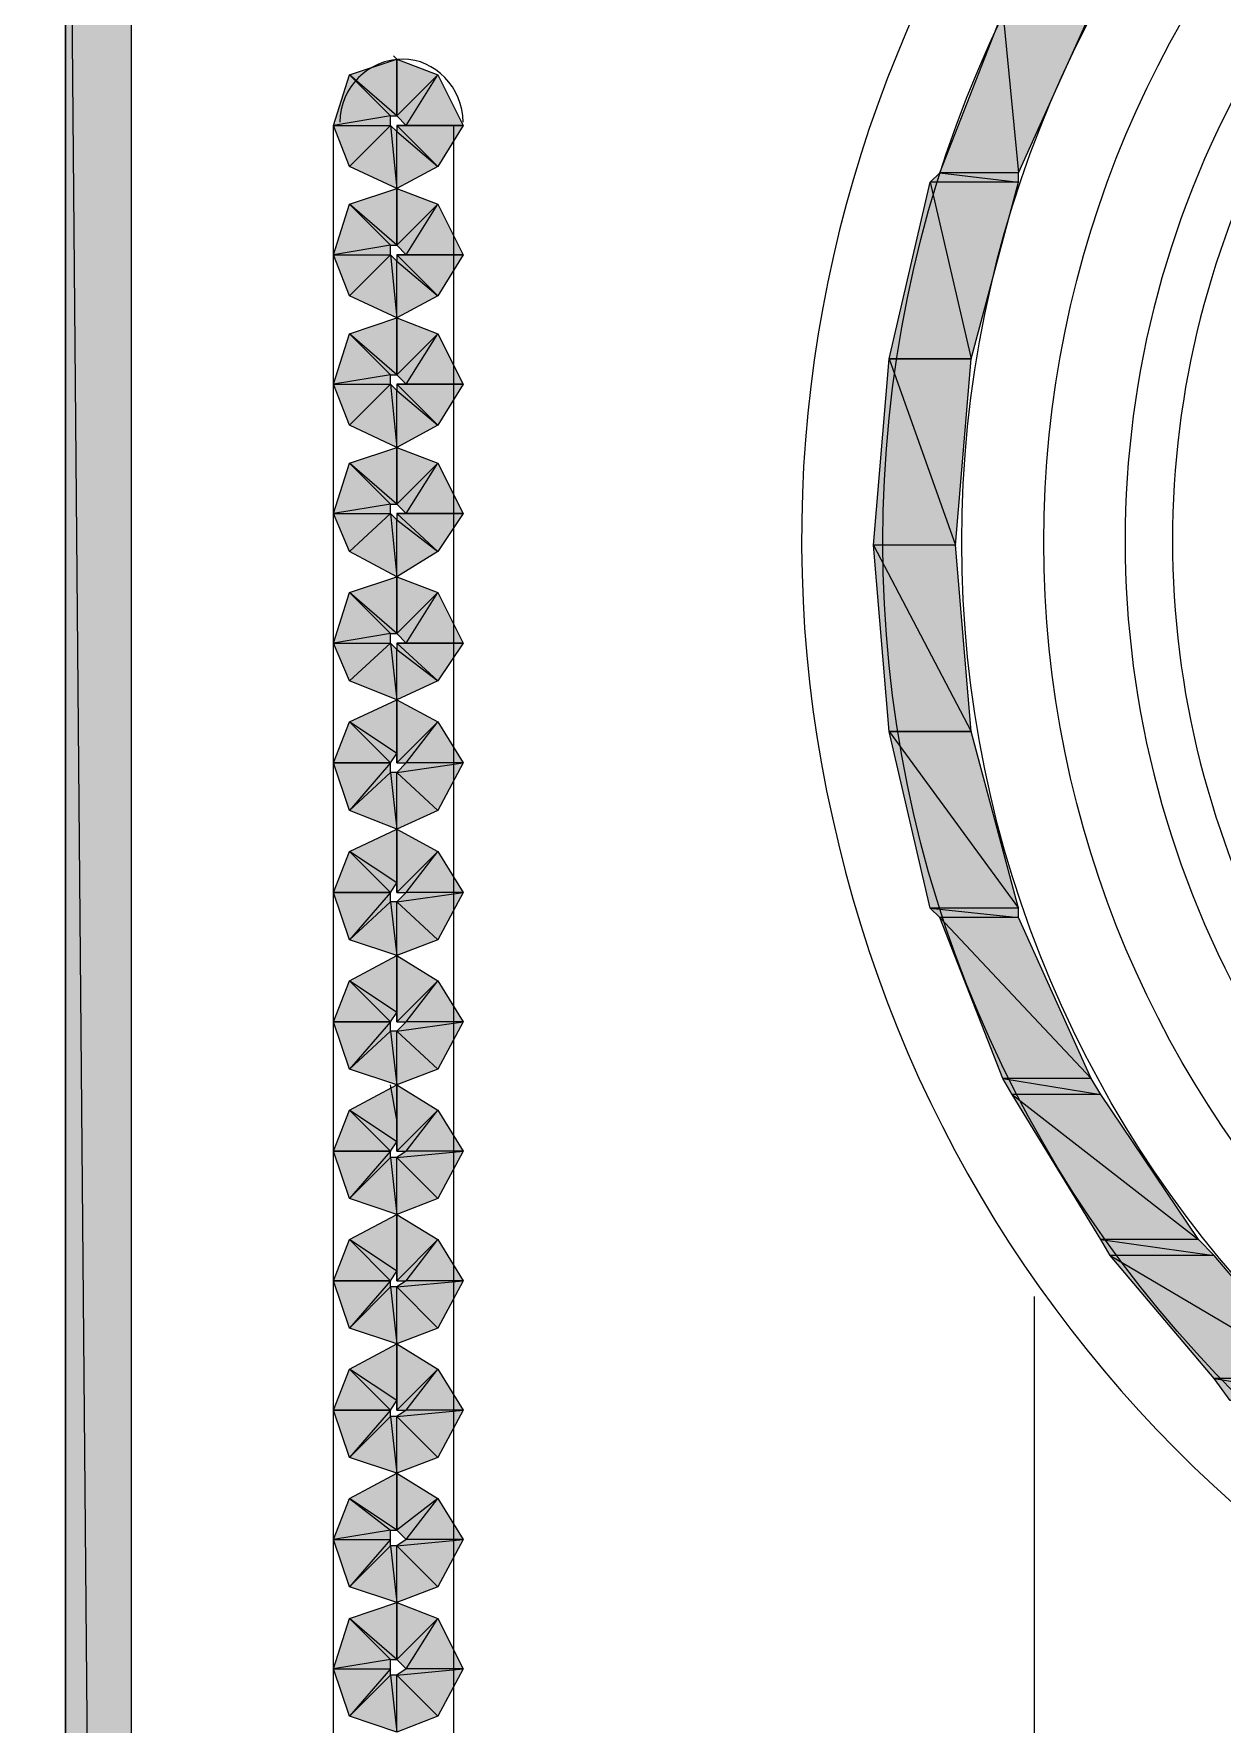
# Model space of a CAD drawing. Header units: millimetres. Extents: x 53 to 176, y -29 to 32.
# Drawn here: x 114.269 to 114.795, y -7.068 to -6.32 of the extents above; entities that cross this region are included whole.
import ezdxf

# ---------------------------------------------------------------- set-up
doc = ezdxf.new("R2010")
doc.units = ezdxf.units.MM
doc.layers.add('15 - Quadro de medição', color=6, linetype='Continuous')

msp = doc.modelspace()

# ---------------------------------------------------------------- hatches: boundary and pattern name
at = {"layer": '15 - Quadro de medição', "true_color": 0x000007}
h = msp.add_hatch(color=7, dxfattribs=at)
h.paths.add_polyline_path([(114.31228, -5.98433), (114.28295, -5.98433), (114.31228, -9.32817)])
h.paths.add_polyline_path([(114.28295, -5.98433), (114.31228, -9.32817), (114.28295, -9.32817)])
h = msp.add_hatch(color=7, dxfattribs=at)
h.paths.add_polyline_path([(114.7369, -6.30977), (114.69779, -6.30977), (114.70477, -6.38101)])
h.paths.add_polyline_path([(114.69779, -6.30977), (114.70477, -6.38101), (114.66985, -6.38101)])
h = msp.add_hatch(color=7, dxfattribs=at)
h.paths.add_polyline_path([(114.42961, -6.33073), (114.42961, -6.35587), (114.40866, -6.33771)])
h.paths.add_polyline_path([(114.42961, -6.35587), (114.40866, -6.33771), (114.42682, -6.35587)])
h.paths.add_polyline_path([(114.40866, -6.33771), (114.42682, -6.35587), (114.40167, -6.36006)])
h.paths.add_polyline_path([(114.42682, -6.35587), (114.40167, -6.36006), (114.42682, -6.36006)])
h.paths.add_polyline_path([(114.40167, -6.36006), (114.42682, -6.36006), (114.40866, -6.37822)])
h = msp.add_hatch(color=7, dxfattribs=at)
h.paths.add_polyline_path([(114.45894, -6.36006), (114.4338, -6.36006), (114.44777, -6.33771)])
h.paths.add_polyline_path([(114.4338, -6.36006), (114.44777, -6.33771), (114.42961, -6.35587)])
h.paths.add_polyline_path([(114.44777, -6.33771), (114.42961, -6.35587), (114.42961, -6.33073)])
h = msp.add_hatch(color=7, dxfattribs=at)
h.paths.add_polyline_path([(114.40866, -6.37822), (114.42682, -6.36006), (114.42961, -6.38799)])
h.paths.add_polyline_path([(114.42682, -6.36006), (114.42961, -6.38799), (114.42961, -6.36285)])
h.paths.add_polyline_path([(114.42961, -6.38799), (114.42961, -6.36285), (114.44777, -6.37822)])
h.paths.add_polyline_path([(114.42961, -6.36285), (114.44777, -6.37822), (114.42961, -6.36006)])
h.paths.add_polyline_path([(114.44777, -6.37822), (114.42961, -6.36006), (114.45894, -6.36006)])
h.paths.add_polyline_path([(114.42961, -6.36006), (114.45894, -6.36006), (114.4338, -6.36006)])
h = msp.add_hatch(color=7, dxfattribs=at)
h.paths.add_polyline_path([(114.70477, -6.3852), (114.66566, -6.3852), (114.68382, -6.46342)])
h.paths.add_polyline_path([(114.66566, -6.3852), (114.68382, -6.46342), (114.6475, -6.46342)])
h = msp.add_hatch(color=7, dxfattribs=at)
h.paths.add_polyline_path([(114.70477, -6.38101), (114.66985, -6.38101), (114.70477, -6.3852)])
h.paths.add_polyline_path([(114.66985, -6.38101), (114.70477, -6.3852), (114.66566, -6.3852)])
h = msp.add_hatch(color=7, dxfattribs=at)
h.paths.add_polyline_path([(114.42961, -6.38799), (114.42961, -6.41313), (114.40866, -6.39498)])
h.paths.add_polyline_path([(114.42961, -6.41313), (114.40866, -6.39498), (114.42682, -6.41313)])
h.paths.add_polyline_path([(114.40866, -6.39498), (114.42682, -6.41313), (114.40167, -6.41732)])
h.paths.add_polyline_path([(114.42682, -6.41313), (114.40167, -6.41732), (114.42682, -6.41732)])
h.paths.add_polyline_path([(114.40167, -6.41732), (114.42682, -6.41732), (114.40866, -6.43548)])
h = msp.add_hatch(color=7, dxfattribs=at)
h.paths.add_polyline_path([(114.45894, -6.41732), (114.4338, -6.41732), (114.44777, -6.39498)])
h.paths.add_polyline_path([(114.4338, -6.41732), (114.44777, -6.39498), (114.42961, -6.41313)])
h.paths.add_polyline_path([(114.44777, -6.39498), (114.42961, -6.41313), (114.42961, -6.38799)])
h = msp.add_hatch(color=7, dxfattribs=at)
h.paths.add_polyline_path([(114.40866, -6.43548), (114.42682, -6.41732), (114.42961, -6.44526)])
h.paths.add_polyline_path([(114.42682, -6.41732), (114.42961, -6.44526), (114.42961, -6.42012)])
h.paths.add_polyline_path([(114.42961, -6.44526), (114.42961, -6.42012), (114.44777, -6.43548)])
h.paths.add_polyline_path([(114.42961, -6.42012), (114.44777, -6.43548), (114.42961, -6.41732)])
h.paths.add_polyline_path([(114.44777, -6.43548), (114.42961, -6.41732), (114.45894, -6.41732)])
h.paths.add_polyline_path([(114.42961, -6.41732), (114.45894, -6.41732), (114.4338, -6.41732)])
h = msp.add_hatch(color=7, dxfattribs=at)
h.paths.add_polyline_path([(114.42961, -6.44526), (114.42961, -6.4704), (114.40866, -6.45224)])
h.paths.add_polyline_path([(114.42961, -6.4704), (114.40866, -6.45224), (114.42682, -6.4704)])
h.paths.add_polyline_path([(114.40866, -6.45224), (114.42682, -6.4704), (114.40167, -6.47459)])
h.paths.add_polyline_path([(114.42682, -6.4704), (114.40167, -6.47459), (114.42682, -6.47459)])
h.paths.add_polyline_path([(114.40167, -6.47459), (114.42682, -6.47459), (114.40866, -6.49275)])
h = msp.add_hatch(color=7, dxfattribs=at)
h.paths.add_polyline_path([(114.45894, -6.47459), (114.4338, -6.47459), (114.44777, -6.45224)])
h.paths.add_polyline_path([(114.4338, -6.47459), (114.44777, -6.45224), (114.42961, -6.4704)])
h.paths.add_polyline_path([(114.44777, -6.45224), (114.42961, -6.4704), (114.42961, -6.44526)])
h = msp.add_hatch(color=7, dxfattribs=at)
h.paths.add_polyline_path([(114.68382, -6.46342), (114.6475, -6.46342), (114.67684, -6.54583)])
h.paths.add_polyline_path([(114.6475, -6.46342), (114.67684, -6.54583), (114.64052, -6.54583)])
h = msp.add_hatch(color=7, dxfattribs=at)
h.paths.add_polyline_path([(114.40866, -6.49275), (114.42682, -6.47459), (114.42961, -6.50253)])
h.paths.add_polyline_path([(114.42682, -6.47459), (114.42961, -6.50253), (114.42961, -6.47739)])
h.paths.add_polyline_path([(114.42961, -6.50253), (114.42961, -6.47739), (114.44777, -6.49275)])
h.paths.add_polyline_path([(114.42961, -6.47739), (114.44777, -6.49275), (114.42961, -6.47459)])
h.paths.add_polyline_path([(114.44777, -6.49275), (114.42961, -6.47459), (114.45894, -6.47459)])
h.paths.add_polyline_path([(114.42961, -6.47459), (114.45894, -6.47459), (114.4338, -6.47459)])
h = msp.add_hatch(color=7, dxfattribs=at)
h.paths.add_polyline_path([(114.42961, -6.50253), (114.42961, -6.52767), (114.40866, -6.50951)])
h.paths.add_polyline_path([(114.42961, -6.52767), (114.40866, -6.50951), (114.42682, -6.52767)])
h.paths.add_polyline_path([(114.40866, -6.50951), (114.42682, -6.52767), (114.40167, -6.53186)])
h.paths.add_polyline_path([(114.42682, -6.52767), (114.40167, -6.53186), (114.42682, -6.53186)])
h.paths.add_polyline_path([(114.40167, -6.53186), (114.42682, -6.53186), (114.40866, -6.54862)])
h = msp.add_hatch(color=7, dxfattribs=at)
h.paths.add_polyline_path([(114.45894, -6.53186), (114.4338, -6.53186), (114.44777, -6.50951)])
h.paths.add_polyline_path([(114.4338, -6.53186), (114.44777, -6.50951), (114.42961, -6.52767)])
h.paths.add_polyline_path([(114.44777, -6.50951), (114.42961, -6.52767), (114.42961, -6.50253)])
h = msp.add_hatch(color=7, dxfattribs=at)
h.paths.add_polyline_path([(114.40866, -6.54862), (114.42682, -6.53186), (114.42961, -6.55979)])
h.paths.add_polyline_path([(114.42682, -6.53186), (114.42961, -6.55979), (114.42961, -6.53465)])
h.paths.add_polyline_path([(114.42961, -6.55979), (114.42961, -6.53465), (114.44777, -6.54862)])
h.paths.add_polyline_path([(114.42961, -6.53465), (114.44777, -6.54862), (114.42961, -6.53186)])
h.paths.add_polyline_path([(114.44777, -6.54862), (114.42961, -6.53186), (114.45894, -6.53186)])
h.paths.add_polyline_path([(114.42961, -6.53186), (114.45894, -6.53186), (114.4338, -6.53186)])
h = msp.add_hatch(color=7, dxfattribs=at)
h.paths.add_polyline_path([(114.67684, -6.54583), (114.64052, -6.54583), (114.68382, -6.62823)])
h.paths.add_polyline_path([(114.64052, -6.54583), (114.68382, -6.62823), (114.6475, -6.62823)])
h = msp.add_hatch(color=7, dxfattribs=at)
h.paths.add_polyline_path([(114.42961, -6.55979), (114.42961, -6.58494), (114.40866, -6.56678)])
h.paths.add_polyline_path([(114.42961, -6.58494), (114.40866, -6.56678), (114.42682, -6.58494)])
h.paths.add_polyline_path([(114.40866, -6.56678), (114.42682, -6.58494), (114.40167, -6.58913)])
h.paths.add_polyline_path([(114.42682, -6.58494), (114.40167, -6.58913), (114.42682, -6.58913)])
h.paths.add_polyline_path([(114.40167, -6.58913), (114.42682, -6.58913), (114.40866, -6.60589)])
h = msp.add_hatch(color=7, dxfattribs=at)
h.paths.add_polyline_path([(114.45894, -6.58913), (114.4338, -6.58913), (114.44777, -6.56678)])
h.paths.add_polyline_path([(114.4338, -6.58913), (114.44777, -6.56678), (114.42961, -6.58494)])
h.paths.add_polyline_path([(114.44777, -6.56678), (114.42961, -6.58494), (114.42961, -6.55979)])
h = msp.add_hatch(color=7, dxfattribs=at)
h.paths.add_polyline_path([(114.40866, -6.60589), (114.42682, -6.58913), (114.42961, -6.61427)])
h.paths.add_polyline_path([(114.42682, -6.58913), (114.42961, -6.61427), (114.42961, -6.59192)])
h.paths.add_polyline_path([(114.42961, -6.61427), (114.42961, -6.59192), (114.44777, -6.60589)])
h.paths.add_polyline_path([(114.42961, -6.59192), (114.44777, -6.60589), (114.42961, -6.58913)])
h.paths.add_polyline_path([(114.44777, -6.60589), (114.42961, -6.58913), (114.45894, -6.58913)])
h.paths.add_polyline_path([(114.42961, -6.58913), (114.45894, -6.58913), (114.4338, -6.58913)])
h = msp.add_hatch(color=7, dxfattribs=at)
h.paths.add_polyline_path([(114.45894, -6.6422), (114.4338, -6.6422), (114.44777, -6.62404)])
h.paths.add_polyline_path([(114.4338, -6.6422), (114.44777, -6.62404), (114.42961, -6.6422)])
h.paths.add_polyline_path([(114.44777, -6.62404), (114.42961, -6.6422), (114.42961, -6.61427)])
h.paths.add_polyline_path([(114.42961, -6.6422), (114.42961, -6.61427), (114.42961, -6.63801)])
h.paths.add_polyline_path([(114.42961, -6.61427), (114.42961, -6.63801), (114.40866, -6.62404)])
h.paths.add_polyline_path([(114.42961, -6.63801), (114.40866, -6.62404), (114.42682, -6.6422)])
h.paths.add_polyline_path([(114.40866, -6.62404), (114.42682, -6.6422), (114.40167, -6.6422)])
h = msp.add_hatch(color=7, dxfattribs=at)
h.paths.add_polyline_path([(114.68382, -6.62823), (114.6475, -6.62823), (114.70477, -6.70645)])
h.paths.add_polyline_path([(114.6475, -6.62823), (114.70477, -6.70645), (114.66566, -6.70645)])
h = msp.add_hatch(color=7, dxfattribs=at)
h.paths.add_polyline_path([(114.40167, -6.6422), (114.42682, -6.6422), (114.40866, -6.66315)])
h.paths.add_polyline_path([(114.42682, -6.6422), (114.40866, -6.66315), (114.42682, -6.64639)])
h.paths.add_polyline_path([(114.40866, -6.66315), (114.42682, -6.64639), (114.42961, -6.67153)])
h.paths.add_polyline_path([(114.42682, -6.64639), (114.42961, -6.67153), (114.42961, -6.64639)])
h.paths.add_polyline_path([(114.42961, -6.67153), (114.42961, -6.64639), (114.44777, -6.66315)])
h = msp.add_hatch(color=7, dxfattribs=at)
h.paths.add_polyline_path([(114.44777, -6.66315), (114.42961, -6.64639), (114.45894, -6.6422)])
h.paths.add_polyline_path([(114.42961, -6.64639), (114.45894, -6.6422), (114.4338, -6.6422)])
h = msp.add_hatch(color=7, dxfattribs=at)
h.paths.add_polyline_path([(114.45894, -6.69947), (114.4338, -6.69947), (114.44777, -6.68131)])
h.paths.add_polyline_path([(114.4338, -6.69947), (114.44777, -6.68131), (114.42961, -6.69947)])
h.paths.add_polyline_path([(114.44777, -6.68131), (114.42961, -6.69947), (114.42961, -6.67153)])
h.paths.add_polyline_path([(114.42961, -6.69947), (114.42961, -6.67153), (114.42961, -6.69528)])
h.paths.add_polyline_path([(114.42961, -6.67153), (114.42961, -6.69528), (114.40866, -6.68131)])
h.paths.add_polyline_path([(114.42961, -6.69528), (114.40866, -6.68131), (114.42682, -6.69947)])
h.paths.add_polyline_path([(114.40866, -6.68131), (114.42682, -6.69947), (114.40167, -6.69947)])
h = msp.add_hatch(color=7, dxfattribs=at)
h.paths.add_polyline_path([(114.40167, -6.69947), (114.42682, -6.69947), (114.40866, -6.72042)])
h.paths.add_polyline_path([(114.42682, -6.69947), (114.40866, -6.72042), (114.42682, -6.70366)])
h.paths.add_polyline_path([(114.40866, -6.72042), (114.42682, -6.70366), (114.42961, -6.7274)])
h.paths.add_polyline_path([(114.42682, -6.70366), (114.42961, -6.7274), (114.42961, -6.70366)])
h.paths.add_polyline_path([(114.42961, -6.7274), (114.42961, -6.70366), (114.44777, -6.72042)])
h = msp.add_hatch(color=7, dxfattribs=at)
h.paths.add_polyline_path([(114.44777, -6.72042), (114.42961, -6.70366), (114.45894, -6.69947)])
h.paths.add_polyline_path([(114.42961, -6.70366), (114.45894, -6.69947), (114.4338, -6.69947)])
h = msp.add_hatch(color=7, dxfattribs=at)
h.paths.add_polyline_path([(114.70477, -6.70645), (114.66566, -6.70645), (114.70477, -6.71064)])
h.paths.add_polyline_path([(114.66566, -6.70645), (114.70477, -6.71064), (114.66985, -6.71064)])
h = msp.add_hatch(color=7, dxfattribs=at)
h.paths.add_polyline_path([(114.70477, -6.71064), (114.66985, -6.71064), (114.7369, -6.78188)])
h.paths.add_polyline_path([(114.66985, -6.71064), (114.7369, -6.78188), (114.69779, -6.78188)])
h = msp.add_hatch(color=7, dxfattribs=at)
h.paths.add_polyline_path([(114.45894, -6.75674), (114.4338, -6.75674), (114.44777, -6.73858)])
h.paths.add_polyline_path([(114.4338, -6.75674), (114.44777, -6.73858), (114.42961, -6.75674)])
h.paths.add_polyline_path([(114.44777, -6.73858), (114.42961, -6.75674), (114.42961, -6.7274)])
h.paths.add_polyline_path([(114.42961, -6.75674), (114.42961, -6.7274), (114.42961, -6.75255)])
h.paths.add_polyline_path([(114.42961, -6.7274), (114.42961, -6.75255), (114.40866, -6.73858)])
h.paths.add_polyline_path([(114.42961, -6.75255), (114.40866, -6.73858), (114.42682, -6.75674)])
h.paths.add_polyline_path([(114.40866, -6.73858), (114.42682, -6.75674), (114.40167, -6.75674)])
h = msp.add_hatch(color=7, dxfattribs=at)
h.paths.add_polyline_path([(114.40167, -6.75674), (114.42682, -6.75674), (114.40866, -6.77769)])
h.paths.add_polyline_path([(114.42682, -6.75674), (114.40866, -6.77769), (114.42682, -6.76093)])
h.paths.add_polyline_path([(114.40866, -6.77769), (114.42682, -6.76093), (114.42961, -6.78467)])
h.paths.add_polyline_path([(114.42682, -6.76093), (114.42961, -6.78467), (114.42961, -6.76093)])
h.paths.add_polyline_path([(114.42961, -6.78467), (114.42961, -6.76093), (114.44777, -6.77769)])
h = msp.add_hatch(color=7, dxfattribs=at)
h.paths.add_polyline_path([(114.44777, -6.77769), (114.42961, -6.76093), (114.45894, -6.75674)])
h.paths.add_polyline_path([(114.42961, -6.76093), (114.45894, -6.75674), (114.4338, -6.75674)])
h = msp.add_hatch(color=7, dxfattribs=at)
h.paths.add_polyline_path([(114.7369, -6.78188), (114.69779, -6.78188), (114.74109, -6.78886)])
h.paths.add_polyline_path([(114.69779, -6.78188), (114.74109, -6.78886), (114.70198, -6.78886)])
h = msp.add_hatch(color=7, dxfattribs=at)
h.paths.add_polyline_path([(114.45894, -6.814), (114.4338, -6.814), (114.44777, -6.79585)])
h.paths.add_polyline_path([(114.4338, -6.814), (114.44777, -6.79585), (114.42961, -6.814)])
h.paths.add_polyline_path([(114.44777, -6.79585), (114.42961, -6.814), (114.42961, -6.78467)])
h.paths.add_polyline_path([(114.42961, -6.814), (114.42961, -6.78467), (114.42961, -6.80981)])
h.paths.add_polyline_path([(114.42961, -6.78467), (114.42961, -6.80981), (114.40866, -6.79585)])
h.paths.add_polyline_path([(114.42961, -6.80981), (114.40866, -6.79585), (114.42682, -6.814)])
h.paths.add_polyline_path([(114.40866, -6.79585), (114.42682, -6.814), (114.40167, -6.814)])
h = msp.add_hatch(color=7, dxfattribs=at)
h.paths.add_polyline_path([(114.74109, -6.78886), (114.70198, -6.78886), (114.78439, -6.85311)])
h.paths.add_polyline_path([(114.70198, -6.78886), (114.78439, -6.85311), (114.74109, -6.85311)])
h = msp.add_hatch(color=7, dxfattribs=at)
h.paths.add_polyline_path([(114.40167, -6.814), (114.42682, -6.814), (114.40866, -6.83496)])
h.paths.add_polyline_path([(114.42682, -6.814), (114.40866, -6.83496), (114.42682, -6.8168)])
h.paths.add_polyline_path([(114.40866, -6.83496), (114.42682, -6.8168), (114.42961, -6.84194)])
h.paths.add_polyline_path([(114.42682, -6.8168), (114.42961, -6.84194), (114.42961, -6.8168)])
h.paths.add_polyline_path([(114.42961, -6.84194), (114.42961, -6.8168), (114.44777, -6.83496)])
h = msp.add_hatch(color=7, dxfattribs=at)
h.paths.add_polyline_path([(114.44777, -6.83496), (114.42961, -6.8168), (114.45894, -6.814)])
h.paths.add_polyline_path([(114.42961, -6.8168), (114.45894, -6.814), (114.4338, -6.814)])
h = msp.add_hatch(color=7, dxfattribs=at)
h.paths.add_polyline_path([(114.45894, -6.87127), (114.4338, -6.87127), (114.44777, -6.85311)])
h.paths.add_polyline_path([(114.4338, -6.87127), (114.44777, -6.85311), (114.42961, -6.87127)])
h.paths.add_polyline_path([(114.44777, -6.85311), (114.42961, -6.87127), (114.42961, -6.84194)])
h.paths.add_polyline_path([(114.42961, -6.87127), (114.42961, -6.84194), (114.42961, -6.86708)])
h.paths.add_polyline_path([(114.42961, -6.84194), (114.42961, -6.86708), (114.40866, -6.85311)])
h.paths.add_polyline_path([(114.42961, -6.86708), (114.40866, -6.85311), (114.42682, -6.87127)])
h.paths.add_polyline_path([(114.40866, -6.85311), (114.42682, -6.87127), (114.40167, -6.87127)])
h = msp.add_hatch(color=7, dxfattribs=at)
h.paths.add_polyline_path([(114.78439, -6.85311), (114.74109, -6.85311), (114.79137, -6.8601)])
h.paths.add_polyline_path([(114.74109, -6.85311), (114.79137, -6.8601), (114.74528, -6.8601)])
h = msp.add_hatch(color=7, dxfattribs=at)
h.paths.add_polyline_path([(114.79137, -6.8601), (114.74528, -6.8601), (114.83746, -6.91457)])
h.paths.add_polyline_path([(114.74528, -6.8601), (114.83746, -6.91457), (114.79137, -6.91457)])
h = msp.add_hatch(color=7, dxfattribs=at)
h.paths.add_polyline_path([(114.40167, -6.87127), (114.42682, -6.87127), (114.40866, -6.89222)])
h.paths.add_polyline_path([(114.42682, -6.87127), (114.40866, -6.89222), (114.42682, -6.87406)])
h.paths.add_polyline_path([(114.40866, -6.89222), (114.42682, -6.87406), (114.42961, -6.89921)])
h.paths.add_polyline_path([(114.42682, -6.87406), (114.42961, -6.89921), (114.42961, -6.87406)])
h.paths.add_polyline_path([(114.42961, -6.89921), (114.42961, -6.87406), (114.44777, -6.89222)])
h = msp.add_hatch(color=7, dxfattribs=at)
h.paths.add_polyline_path([(114.44777, -6.89222), (114.42961, -6.87406), (114.45894, -6.87127)])
h.paths.add_polyline_path([(114.42961, -6.87406), (114.45894, -6.87127), (114.4338, -6.87127)])
h = msp.add_hatch(color=7, dxfattribs=at)
h.paths.add_polyline_path([(114.45894, -6.92854), (114.4338, -6.92854), (114.44777, -6.91038)])
h.paths.add_polyline_path([(114.4338, -6.92854), (114.44777, -6.91038), (114.42961, -6.92854)])
h.paths.add_polyline_path([(114.44777, -6.91038), (114.42961, -6.92854), (114.42961, -6.89921)])
h.paths.add_polyline_path([(114.42961, -6.92854), (114.42961, -6.89921), (114.42961, -6.92435)])
h.paths.add_polyline_path([(114.42961, -6.89921), (114.42961, -6.92435), (114.40866, -6.91038)])
h.paths.add_polyline_path([(114.42961, -6.92435), (114.40866, -6.91038), (114.42682, -6.92854)])
h.paths.add_polyline_path([(114.40866, -6.91038), (114.42682, -6.92854), (114.40167, -6.92854)])
h = msp.add_hatch(color=7, dxfattribs=at)
h.paths.add_polyline_path([(114.83746, -6.91457), (114.79137, -6.91457), (114.85143, -6.92435)])
h.paths.add_polyline_path([(114.79137, -6.91457), (114.85143, -6.92435), (114.79835, -6.92435)])
h = msp.add_hatch(color=7, dxfattribs=at)
h.paths.add_polyline_path([(114.40167, -6.92854), (114.42682, -6.92854), (114.40866, -6.94949)])
h.paths.add_polyline_path([(114.42682, -6.92854), (114.40866, -6.94949), (114.42682, -6.93133)])
h.paths.add_polyline_path([(114.40866, -6.94949), (114.42682, -6.93133), (114.42961, -6.95647)])
h.paths.add_polyline_path([(114.42682, -6.93133), (114.42961, -6.95647), (114.42961, -6.93133)])
h.paths.add_polyline_path([(114.42961, -6.95647), (114.42961, -6.93133), (114.44777, -6.94949)])
h = msp.add_hatch(color=7, dxfattribs=at)
h.paths.add_polyline_path([(114.44777, -6.94949), (114.42961, -6.93133), (114.45894, -6.92854)])
h.paths.add_polyline_path([(114.42961, -6.93133), (114.45894, -6.92854), (114.4338, -6.92854)])
h = msp.add_hatch(color=7, dxfattribs=at)
h.paths.add_polyline_path([(114.42961, -6.95647), (114.42961, -6.98161), (114.40866, -6.96765)])
h.paths.add_polyline_path([(114.42961, -6.98161), (114.40866, -6.96765), (114.42682, -6.98161)])
h.paths.add_polyline_path([(114.40866, -6.96765), (114.42682, -6.98161), (114.40167, -6.98581)])
h.paths.add_polyline_path([(114.42682, -6.98161), (114.40167, -6.98581), (114.42682, -6.98581)])
h.paths.add_polyline_path([(114.40167, -6.98581), (114.42682, -6.98581), (114.40866, -7.00676)])
h.paths.add_polyline_path([(114.42682, -6.98581), (114.40866, -7.00676), (114.42682, -6.9886)])
h.paths.add_polyline_path([(114.40866, -7.00676), (114.42682, -6.9886), (114.42961, -7.01374)])
h.paths.add_polyline_path([(114.42682, -6.9886), (114.42961, -7.01374), (114.42961, -6.9886)])
h.paths.add_polyline_path([(114.42961, -7.01374), (114.42961, -6.9886), (114.44777, -7.00676)])
h = msp.add_hatch(color=7, dxfattribs=at)
h.paths.add_polyline_path([(114.45894, -6.98581), (114.4338, -6.98581), (114.44777, -6.96765)])
h.paths.add_polyline_path([(114.4338, -6.98581), (114.44777, -6.96765), (114.42961, -6.98161)])
h.paths.add_polyline_path([(114.44777, -6.96765), (114.42961, -6.98161), (114.42961, -6.95647)])
h = msp.add_hatch(color=7, dxfattribs=at)
h.paths.add_polyline_path([(114.44777, -7.00676), (114.42961, -6.9886), (114.45894, -6.98581)])
h.paths.add_polyline_path([(114.42961, -6.9886), (114.45894, -6.98581), (114.4338, -6.98581)])
h = msp.add_hatch(color=7, dxfattribs=at)
h.paths.add_polyline_path([(114.42961, -7.01374), (114.42961, -7.03888), (114.40866, -7.02072)])
h.paths.add_polyline_path([(114.42961, -7.03888), (114.40866, -7.02072), (114.42682, -7.03888)])
h.paths.add_polyline_path([(114.40866, -7.02072), (114.42682, -7.03888), (114.40167, -7.04307)])
h.paths.add_polyline_path([(114.42682, -7.03888), (114.40167, -7.04307), (114.42682, -7.04307)])
h.paths.add_polyline_path([(114.40167, -7.04307), (114.42682, -7.04307), (114.40866, -7.06402)])
h.paths.add_polyline_path([(114.42682, -7.04307), (114.40866, -7.06402), (114.42682, -7.04587)])
h.paths.add_polyline_path([(114.40866, -7.06402), (114.42682, -7.04587), (114.42961, -7.07101)])
h.paths.add_polyline_path([(114.42682, -7.04587), (114.42961, -7.07101), (114.42961, -7.04587)])
h.paths.add_polyline_path([(114.42961, -7.07101), (114.42961, -7.04587), (114.44777, -7.06402)])
h = msp.add_hatch(color=7, dxfattribs=at)
h.paths.add_polyline_path([(114.45894, -7.04307), (114.4338, -7.04307), (114.44777, -7.02072)])
h.paths.add_polyline_path([(114.4338, -7.04307), (114.44777, -7.02072), (114.42961, -7.03888)])
h.paths.add_polyline_path([(114.44777, -7.02072), (114.42961, -7.03888), (114.42961, -7.01374)])
h = msp.add_hatch(color=7, dxfattribs=at)
h.paths.add_polyline_path([(114.44777, -7.06402), (114.42961, -7.04587), (114.45894, -7.04307)])
h.paths.add_polyline_path([(114.42961, -7.04587), (114.45894, -7.04307), (114.4338, -7.04307)])

# ---------------------------------------------------------------- linework, layer by layer
at = {"layer": '15 - Quadro de medição', "color": 7, "linetype": 'Continuous', "lineweight": 20, "true_color": 0x000007}
for points in [[(114.31228, -9.32817), (114.31228, -5.76923), (114.31228, -5.76923)], [(114.28295, -5.98433), (114.28295, -9.32817), (114.31228, -9.32817), (114.26898, -9.32817)], [(114.42961, -6.33073), (114.42821, -6.32933), (114.42821, -6.32933)], [(114.40167, -7.26795), (114.40167, -6.36006), (114.40167, -6.36006)], [(114.45475, -6.36006), (114.45475, -7.26795), (114.45475, -7.26795)], [(114.42961, -6.80004), (114.42682, -6.78467), (114.42682, -6.78467)], [(114.71175, -7.22186), (114.71175, -6.87825), (114.71175, -6.87825)]]:
    msp.add_lwpolyline(points, dxfattribs=at)
at = {"layer": '15 - Quadro de medição', "color": 7, "linetype": 'Continuous', "lineweight": -2, "true_color": 0x000007}
for points in [[(114.31228, -5.98433), (114.28295, -5.98433), (114.31228, -9.32817)], [(114.28295, -5.98433), (114.31228, -9.32817), (114.28295, -9.32817)], [(114.69779, -6.30977), (114.70477, -6.38101), (114.66985, -6.38101)], [(114.7369, -6.30977), (114.69779, -6.30977), (114.70477, -6.38101)], [(114.42961, -6.33073), (114.42961, -6.35587), (114.40866, -6.33771)], [(114.44777, -6.33771), (114.42961, -6.35587), (114.42961, -6.33073)], [(114.40866, -6.33771), (114.42682, -6.35587), (114.40167, -6.36006)], [(114.42961, -6.35587), (114.40866, -6.33771), (114.42682, -6.35587)], [(114.4338, -6.36006), (114.44777, -6.33771), (114.42961, -6.35587)], [(114.45894, -6.36006), (114.4338, -6.36006), (114.44777, -6.33771)], [(114.42682, -6.35587), (114.40167, -6.36006), (114.42682, -6.36006)], [(114.40167, -6.36006), (114.42682, -6.36006), (114.40866, -6.37822)], [(114.40866, -6.37822), (114.42682, -6.36006), (114.42961, -6.38799)], [(114.42682, -6.36006), (114.42961, -6.38799), (114.42961, -6.36285)], [(114.42961, -6.36285), (114.44777, -6.37822), (114.42961, -6.36006)], [(114.44777, -6.37822), (114.42961, -6.36006), (114.45894, -6.36006)], [(114.42961, -6.36006), (114.45894, -6.36006), (114.4338, -6.36006)], [(114.42961, -6.38799), (114.42961, -6.36285), (114.44777, -6.37822)], [(114.66566, -6.3852), (114.68382, -6.46342), (114.6475, -6.46342)], [(114.66985, -6.38101), (114.70477, -6.3852), (114.66566, -6.3852)], [(114.70477, -6.3852), (114.66566, -6.3852), (114.68382, -6.46342)], [(114.70477, -6.38101), (114.66985, -6.38101), (114.70477, -6.3852)], [(114.40866, -6.39498), (114.42682, -6.41313), (114.40167, -6.41732)], [(114.42961, -6.38799), (114.42961, -6.41313), (114.40866, -6.39498)], [(114.42961, -6.41313), (114.40866, -6.39498), (114.42682, -6.41313)], [(114.44777, -6.39498), (114.42961, -6.41313), (114.42961, -6.38799)], [(114.4338, -6.41732), (114.44777, -6.39498), (114.42961, -6.41313)], [(114.45894, -6.41732), (114.4338, -6.41732), (114.44777, -6.39498)], [(114.42682, -6.41313), (114.40167, -6.41732), (114.42682, -6.41732)], [(114.40167, -6.41732), (114.42682, -6.41732), (114.40866, -6.43548)], [(114.40866, -6.43548), (114.42682, -6.41732), (114.42961, -6.44526)], [(114.42682, -6.41732), (114.42961, -6.44526), (114.42961, -6.42012)], [(114.42961, -6.42012), (114.44777, -6.43548), (114.42961, -6.41732)], [(114.44777, -6.43548), (114.42961, -6.41732), (114.45894, -6.41732)], [(114.42961, -6.41732), (114.45894, -6.41732), (114.4338, -6.41732)], [(114.42961, -6.44526), (114.42961, -6.42012), (114.44777, -6.43548)], [(114.42961, -6.44526), (114.42961, -6.4704), (114.40866, -6.45224)], [(114.44777, -6.45224), (114.42961, -6.4704), (114.42961, -6.44526)], [(114.40866, -6.45224), (114.42682, -6.4704), (114.40167, -6.47459)], [(114.42961, -6.4704), (114.40866, -6.45224), (114.42682, -6.4704)], [(114.4338, -6.47459), (114.44777, -6.45224), (114.42961, -6.4704)], [(114.45894, -6.47459), (114.4338, -6.47459), (114.44777, -6.45224)], [(114.6475, -6.46342), (114.67684, -6.54583), (114.64052, -6.54583)], [(114.6475, -6.46342), (114.68382, -6.46342), (114.68382, -6.46342)], [(114.68382, -6.46342), (114.68382, -6.46342), (114.6475, -6.46342)], [(114.68382, -6.46342), (114.6475, -6.46342), (114.67684, -6.54583)], [(114.42682, -6.4704), (114.40167, -6.47459), (114.42682, -6.47459)], [(114.40167, -6.47459), (114.42682, -6.47459), (114.40866, -6.49275)], [(114.40866, -6.49275), (114.42682, -6.47459), (114.42961, -6.50253)], [(114.42682, -6.47459), (114.42961, -6.50253), (114.42961, -6.47739)], [(114.42961, -6.47739), (114.44777, -6.49275), (114.42961, -6.47459)], [(114.44777, -6.49275), (114.42961, -6.47459), (114.45894, -6.47459)], [(114.42961, -6.47459), (114.45894, -6.47459), (114.4338, -6.47459)], [(114.42961, -6.50253), (114.42961, -6.47739), (114.44777, -6.49275)], [(114.42961, -6.50253), (114.42961, -6.52767), (114.40866, -6.50951)], [(114.44777, -6.50951), (114.42961, -6.52767), (114.42961, -6.50253)], [(114.40866, -6.50951), (114.42682, -6.52767), (114.40167, -6.53186)], [(114.42961, -6.52767), (114.40866, -6.50951), (114.42682, -6.52767)], [(114.4338, -6.53186), (114.44777, -6.50951), (114.42961, -6.52767)], [(114.45894, -6.53186), (114.4338, -6.53186), (114.44777, -6.50951)], [(114.42682, -6.52767), (114.40167, -6.53186), (114.42682, -6.53186)], [(114.40167, -6.53186), (114.42682, -6.53186), (114.40866, -6.54862)], [(114.40866, -6.54862), (114.42682, -6.53186), (114.42961, -6.55979)], [(114.42682, -6.53186), (114.42961, -6.55979), (114.42961, -6.53465)], [(114.42961, -6.53465), (114.44777, -6.54862), (114.42961, -6.53186)], [(114.44777, -6.54862), (114.42961, -6.53186), (114.45894, -6.53186)], [(114.42961, -6.53186), (114.45894, -6.53186), (114.4338, -6.53186)], [(114.42961, -6.55979), (114.42961, -6.53465), (114.44777, -6.54862)], [(114.67684, -6.54583), (114.64052, -6.54583), (114.68382, -6.62823)], [(114.64052, -6.54583), (114.68382, -6.62823), (114.6475, -6.62823)], [(114.40866, -6.56678), (114.42682, -6.58494), (114.40167, -6.58913)], [(114.42961, -6.55979), (114.42961, -6.58494), (114.40866, -6.56678)], [(114.42961, -6.58494), (114.40866, -6.56678), (114.42682, -6.58494)], [(114.44777, -6.56678), (114.42961, -6.58494), (114.42961, -6.55979)], [(114.4338, -6.58913), (114.44777, -6.56678), (114.42961, -6.58494)], [(114.45894, -6.58913), (114.4338, -6.58913), (114.44777, -6.56678)], [(114.42682, -6.58494), (114.40167, -6.58913), (114.42682, -6.58913)], [(114.40167, -6.58913), (114.42682, -6.58913), (114.40866, -6.60589)], [(114.40866, -6.60589), (114.42682, -6.58913), (114.42961, -6.61427)], [(114.42682, -6.58913), (114.42961, -6.61427), (114.42961, -6.59192)], [(114.42961, -6.59192), (114.44777, -6.60589), (114.42961, -6.58913)], [(114.44777, -6.60589), (114.42961, -6.58913), (114.45894, -6.58913)], [(114.42961, -6.58913), (114.45894, -6.58913), (114.4338, -6.58913)], [(114.42961, -6.61427), (114.42961, -6.59192), (114.44777, -6.60589)], [(114.42961, -6.61427), (114.42961, -6.63801), (114.40866, -6.62404)], [(114.44777, -6.62404), (114.42961, -6.6422), (114.42961, -6.61427)], [(114.42961, -6.6422), (114.42961, -6.61427), (114.42961, -6.63801)], [(114.40866, -6.62404), (114.42682, -6.6422), (114.40167, -6.6422)], [(114.42961, -6.63801), (114.40866, -6.62404), (114.42682, -6.6422)], [(114.4338, -6.6422), (114.44777, -6.62404), (114.42961, -6.6422)], [(114.45894, -6.6422), (114.4338, -6.6422), (114.44777, -6.62404)], [(114.6475, -6.62823), (114.68382, -6.62823), (114.68382, -6.62823)], [(114.68382, -6.62823), (114.68382, -6.62823), (114.6475, -6.62823)], [(114.68382, -6.62823), (114.6475, -6.62823), (114.70477, -6.70645)], [(114.6475, -6.62823), (114.70477, -6.70645), (114.66566, -6.70645)], [(114.40167, -6.6422), (114.42682, -6.6422), (114.40866, -6.66315)], [(114.42682, -6.6422), (114.40866, -6.66315), (114.42682, -6.64639)], [(114.40866, -6.66315), (114.42682, -6.64639), (114.42961, -6.67153)], [(114.42682, -6.64639), (114.42961, -6.67153), (114.42961, -6.64639)], [(114.44777, -6.66315), (114.42961, -6.64639), (114.45894, -6.6422)], [(114.42961, -6.64639), (114.45894, -6.6422), (114.4338, -6.6422)], [(114.42961, -6.67153), (114.42961, -6.64639), (114.44777, -6.66315)], [(114.42961, -6.67153), (114.42961, -6.69528), (114.40866, -6.68131)], [(114.44777, -6.68131), (114.42961, -6.69947), (114.42961, -6.67153)], [(114.42961, -6.69947), (114.42961, -6.67153), (114.42961, -6.69528)], [(114.40866, -6.68131), (114.42682, -6.69947), (114.40167, -6.69947)], [(114.42961, -6.69528), (114.40866, -6.68131), (114.42682, -6.69947)], [(114.4338, -6.69947), (114.44777, -6.68131), (114.42961, -6.69947)], [(114.45894, -6.69947), (114.4338, -6.69947), (114.44777, -6.68131)], [(114.40167, -6.69947), (114.42682, -6.69947), (114.40866, -6.72042)], [(114.42682, -6.69947), (114.40866, -6.72042), (114.42682, -6.70366)], [(114.44777, -6.72042), (114.42961, -6.70366), (114.45894, -6.69947)], [(114.42961, -6.70366), (114.45894, -6.69947), (114.4338, -6.69947)], [(114.40866, -6.72042), (114.42682, -6.70366), (114.42961, -6.7274)], [(114.42682, -6.70366), (114.42961, -6.7274), (114.42961, -6.70366)], [(114.42961, -6.7274), (114.42961, -6.70366), (114.44777, -6.72042)], [(114.70477, -6.70645), (114.66566, -6.70645), (114.70477, -6.71064)], [(114.66566, -6.70645), (114.70477, -6.71064), (114.66985, -6.71064)], [(114.70477, -6.71064), (114.66985, -6.71064), (114.7369, -6.78188)], [(114.66985, -6.71064), (114.7369, -6.78188), (114.69779, -6.78188)], [(114.42961, -6.7274), (114.42961, -6.75255), (114.40866, -6.73858)], [(114.44777, -6.73858), (114.42961, -6.75674), (114.42961, -6.7274)], [(114.42961, -6.75674), (114.42961, -6.7274), (114.42961, -6.75255)], [(114.40866, -6.73858), (114.42682, -6.75674), (114.40167, -6.75674)], [(114.42961, -6.75255), (114.40866, -6.73858), (114.42682, -6.75674)], [(114.4338, -6.75674), (114.44777, -6.73858), (114.42961, -6.75674)], [(114.45894, -6.75674), (114.4338, -6.75674), (114.44777, -6.73858)], [(114.40167, -6.75674), (114.42682, -6.75674), (114.40866, -6.77769)], [(114.42682, -6.75674), (114.40866, -6.77769), (114.42682, -6.76093)], [(114.40866, -6.77769), (114.42682, -6.76093), (114.42961, -6.78467)], [(114.42682, -6.76093), (114.42961, -6.78467), (114.42961, -6.76093)], [(114.44777, -6.77769), (114.42961, -6.76093), (114.45894, -6.75674)], [(114.42961, -6.76093), (114.45894, -6.75674), (114.4338, -6.75674)], [(114.42961, -6.78467), (114.42961, -6.76093), (114.44777, -6.77769)], [(114.7369, -6.78188), (114.69779, -6.78188), (114.74109, -6.78886)], [(114.69779, -6.78188), (114.74109, -6.78886), (114.70198, -6.78886)], [(114.42961, -6.78467), (114.42961, -6.80981), (114.40866, -6.79585)], [(114.44777, -6.79585), (114.42961, -6.814), (114.42961, -6.78467)], [(114.42961, -6.814), (114.42961, -6.78467), (114.42961, -6.80981)], [(114.74109, -6.78886), (114.70198, -6.78886), (114.78439, -6.85311)], [(114.70198, -6.78886), (114.78439, -6.85311), (114.74109, -6.85311)], [(114.40866, -6.79585), (114.42682, -6.814), (114.40167, -6.814)], [(114.42961, -6.80981), (114.40866, -6.79585), (114.42682, -6.814)], [(114.4338, -6.814), (114.44777, -6.79585), (114.42961, -6.814)], [(114.45894, -6.814), (114.4338, -6.814), (114.44777, -6.79585)], [(114.40167, -6.814), (114.42682, -6.814), (114.40866, -6.83496)], [(114.42682, -6.814), (114.40866, -6.83496), (114.42682, -6.8168)], [(114.40866, -6.83496), (114.42682, -6.8168), (114.42961, -6.84194)], [(114.42682, -6.8168), (114.42961, -6.84194), (114.42961, -6.8168)], [(114.44777, -6.83496), (114.42961, -6.8168), (114.45894, -6.814)], [(114.42961, -6.8168), (114.45894, -6.814), (114.4338, -6.814)], [(114.42961, -6.84194), (114.42961, -6.8168), (114.44777, -6.83496)], [(114.42961, -6.84194), (114.42961, -6.86708), (114.40866, -6.85311)], [(114.44777, -6.85311), (114.42961, -6.87127), (114.42961, -6.84194)], [(114.42961, -6.87127), (114.42961, -6.84194), (114.42961, -6.86708)], [(114.40866, -6.85311), (114.42682, -6.87127), (114.40167, -6.87127)], [(114.42961, -6.86708), (114.40866, -6.85311), (114.42682, -6.87127)], [(114.4338, -6.87127), (114.44777, -6.85311), (114.42961, -6.87127)], [(114.45894, -6.87127), (114.4338, -6.87127), (114.44777, -6.85311)], [(114.78439, -6.85311), (114.74109, -6.85311), (114.79137, -6.8601)], [(114.74109, -6.85311), (114.79137, -6.8601), (114.74528, -6.8601)], [(114.79137, -6.8601), (114.74528, -6.8601), (114.83746, -6.91457)], [(114.74528, -6.8601), (114.83746, -6.91457), (114.79137, -6.91457)], [(114.40167, -6.87127), (114.42682, -6.87127), (114.40866, -6.89222)], [(114.42682, -6.87127), (114.40866, -6.89222), (114.42682, -6.87406)], [(114.44777, -6.89222), (114.42961, -6.87406), (114.45894, -6.87127)], [(114.42961, -6.87406), (114.45894, -6.87127), (114.4338, -6.87127)], [(114.40866, -6.89222), (114.42682, -6.87406), (114.42961, -6.89921)], [(114.42682, -6.87406), (114.42961, -6.89921), (114.42961, -6.87406)], [(114.42961, -6.89921), (114.42961, -6.87406), (114.44777, -6.89222)], [(114.42961, -6.89921), (114.42961, -6.92435), (114.40866, -6.91038)], [(114.44777, -6.91038), (114.42961, -6.92854), (114.42961, -6.89921)], [(114.42961, -6.92854), (114.42961, -6.89921), (114.42961, -6.92435)], [(114.40866, -6.91038), (114.42682, -6.92854), (114.40167, -6.92854)], [(114.42961, -6.92435), (114.40866, -6.91038), (114.42682, -6.92854)], [(114.4338, -6.92854), (114.44777, -6.91038), (114.42961, -6.92854)], [(114.45894, -6.92854), (114.4338, -6.92854), (114.44777, -6.91038)], [(114.83746, -6.91457), (114.79137, -6.91457), (114.85143, -6.92435)], [(114.79137, -6.91457), (114.85143, -6.92435), (114.79835, -6.92435)], [(114.40167, -6.92854), (114.42682, -6.92854), (114.40866, -6.94949)], [(114.42682, -6.92854), (114.40866, -6.94949), (114.42682, -6.93133)], [(114.40866, -6.94949), (114.42682, -6.93133), (114.42961, -6.95647)], [(114.42682, -6.93133), (114.42961, -6.95647), (114.42961, -6.93133)], [(114.44777, -6.94949), (114.42961, -6.93133), (114.45894, -6.92854)], [(114.42961, -6.93133), (114.45894, -6.92854), (114.4338, -6.92854)], [(114.42961, -6.95647), (114.42961, -6.93133), (114.44777, -6.94949)], [(114.42961, -6.95647), (114.42961, -6.98161), (114.40866, -6.96765)], [(114.44777, -6.96765), (114.42961, -6.98161), (114.42961, -6.95647)], [(114.40866, -6.96765), (114.42682, -6.98161), (114.40167, -6.98581)], [(114.42961, -6.98161), (114.40866, -6.96765), (114.42682, -6.98161)], [(114.4338, -6.98581), (114.44777, -6.96765), (114.42961, -6.98161)], [(114.45894, -6.98581), (114.4338, -6.98581), (114.44777, -6.96765)], [(114.42682, -6.98161), (114.40167, -6.98581), (114.42682, -6.98581)], [(114.40167, -6.98581), (114.42682, -6.98581), (114.40866, -7.00676)], [(114.42682, -6.98581), (114.40866, -7.00676), (114.42682, -6.9886)], [(114.44777, -7.00676), (114.42961, -6.9886), (114.45894, -6.98581)], [(114.42961, -6.9886), (114.45894, -6.98581), (114.4338, -6.98581)], [(114.40866, -7.00676), (114.42682, -6.9886), (114.42961, -7.01374)], [(114.42682, -6.9886), (114.42961, -7.01374), (114.42961, -6.9886)], [(114.42961, -7.01374), (114.42961, -6.9886), (114.44777, -7.00676)], [(114.42961, -7.01374), (114.42961, -7.03888), (114.40866, -7.02072)], [(114.44777, -7.02072), (114.42961, -7.03888), (114.42961, -7.01374)], [(114.40866, -7.02072), (114.42682, -7.03888), (114.40167, -7.04307)], [(114.42961, -7.03888), (114.40866, -7.02072), (114.42682, -7.03888)], [(114.4338, -7.04307), (114.44777, -7.02072), (114.42961, -7.03888)], [(114.45894, -7.04307), (114.4338, -7.04307), (114.44777, -7.02072)], [(114.42682, -7.03888), (114.40167, -7.04307), (114.42682, -7.04307)], [(114.40167, -7.04307), (114.42682, -7.04307), (114.40866, -7.06402)], [(114.42682, -7.04307), (114.40866, -7.06402), (114.42682, -7.04587)], [(114.44777, -7.06402), (114.42961, -7.04587), (114.45894, -7.04307)], [(114.42961, -7.04587), (114.45894, -7.04307), (114.4338, -7.04307)], [(114.40866, -7.06402), (114.42682, -7.04587), (114.42961, -7.07101)], [(114.42682, -7.04587), (114.42961, -7.07101), (114.42961, -7.04587)], [(114.42961, -7.07101), (114.42961, -7.04587), (114.44777, -7.06402)]]:
    msp.add_lwpolyline(points, close=True, dxfattribs=at)
at = {"layer": '15 - Quadro de medição', "color": 7, "linetype": 'Continuous', "lineweight": 20, "true_color": 0x000007}
for points in [[(115.71323, -6.54443), (115.71323, -6.24832), (115.47438, -6.00947), (115.17967, -6.00947), (115.17967, -6.00947), (114.88356, -6.00947), (114.64471, -6.24832), (114.64471, -6.54443), (114.64471, -6.54443), (114.64471, -6.83915), (114.88356, -7.07799), (115.17967, -7.07799), (115.17967, -7.07799), (115.47438, -7.07799), (115.71323, -6.83915), (115.71323, -6.54443)], [(114.91847, -6.03741), (114.68382, -6.15753), (114.5623, -6.42291), (114.62516, -6.67852), (114.62516, -6.67852), (114.68661, -6.93413), (114.91568, -7.11431), (115.17967, -7.11431), (115.17967, -7.11431), (115.44226, -7.11431), (115.67133, -6.93413), (115.73278, -6.67852), (115.73278, -6.67852), (115.79564, -6.42291), (115.67412, -6.15753), (115.44086, -6.03741)], [(115.67831, -6.54443), (115.67831, -6.26787), (115.45483, -6.04579), (115.17967, -6.04579), (115.17967, -6.04579), (114.90311, -6.04579), (114.67963, -6.26787), (114.67963, -6.54443), (114.67963, -6.54443), (114.67963, -6.81959), (114.90311, -7.04307), (115.17967, -7.04307), (115.17967, -7.04307), (115.45483, -7.04307), (115.67831, -6.81959), (115.67831, -6.54443)], [(115.642, -6.54443), (115.642, -6.28882), (115.43528, -6.08071), (115.17967, -6.08071), (115.17967, -6.08071), (114.92266, -6.08071), (114.71594, -6.28882), (114.71594, -6.54443), (114.71594, -6.54443), (114.71594, -6.80004), (114.92266, -7.00676), (115.17967, -7.00676), (115.17967, -7.00676), (115.43528, -7.00676), (115.642, -6.80004), (115.642, -6.54443)]]:
    msp.add_open_spline(points, degree=3, knots=[0, 0, 0, 0, 0.0625, 0.0625, 0.0625, 0.062501, 0.125, 0.125, 0.125, 0.125001, 0.1875, 0.1875, 0.1875, 0.187501, 1, 1, 1, 1], dxfattribs=at)
for points in [[(114.4324, -6.33073), (114.41704, -6.33073), (114.40447, -6.3433), (114.40447, -6.35866)], [(114.45894, -6.35866), (114.45894, -6.3433), (114.44637, -6.33073), (114.4324, -6.33073)], [(114.80953, -6.33073), (114.73271, -6.46202), (114.73271, -6.62544), (114.80953, -6.75813)], [(114.8221, -6.35168), (114.75645, -6.4718), (114.75645, -6.61566), (114.8221, -6.73579)]]:
    msp.add_open_spline(points, degree=3, dxfattribs=at)

doc.saveas('drawing.dxf')
